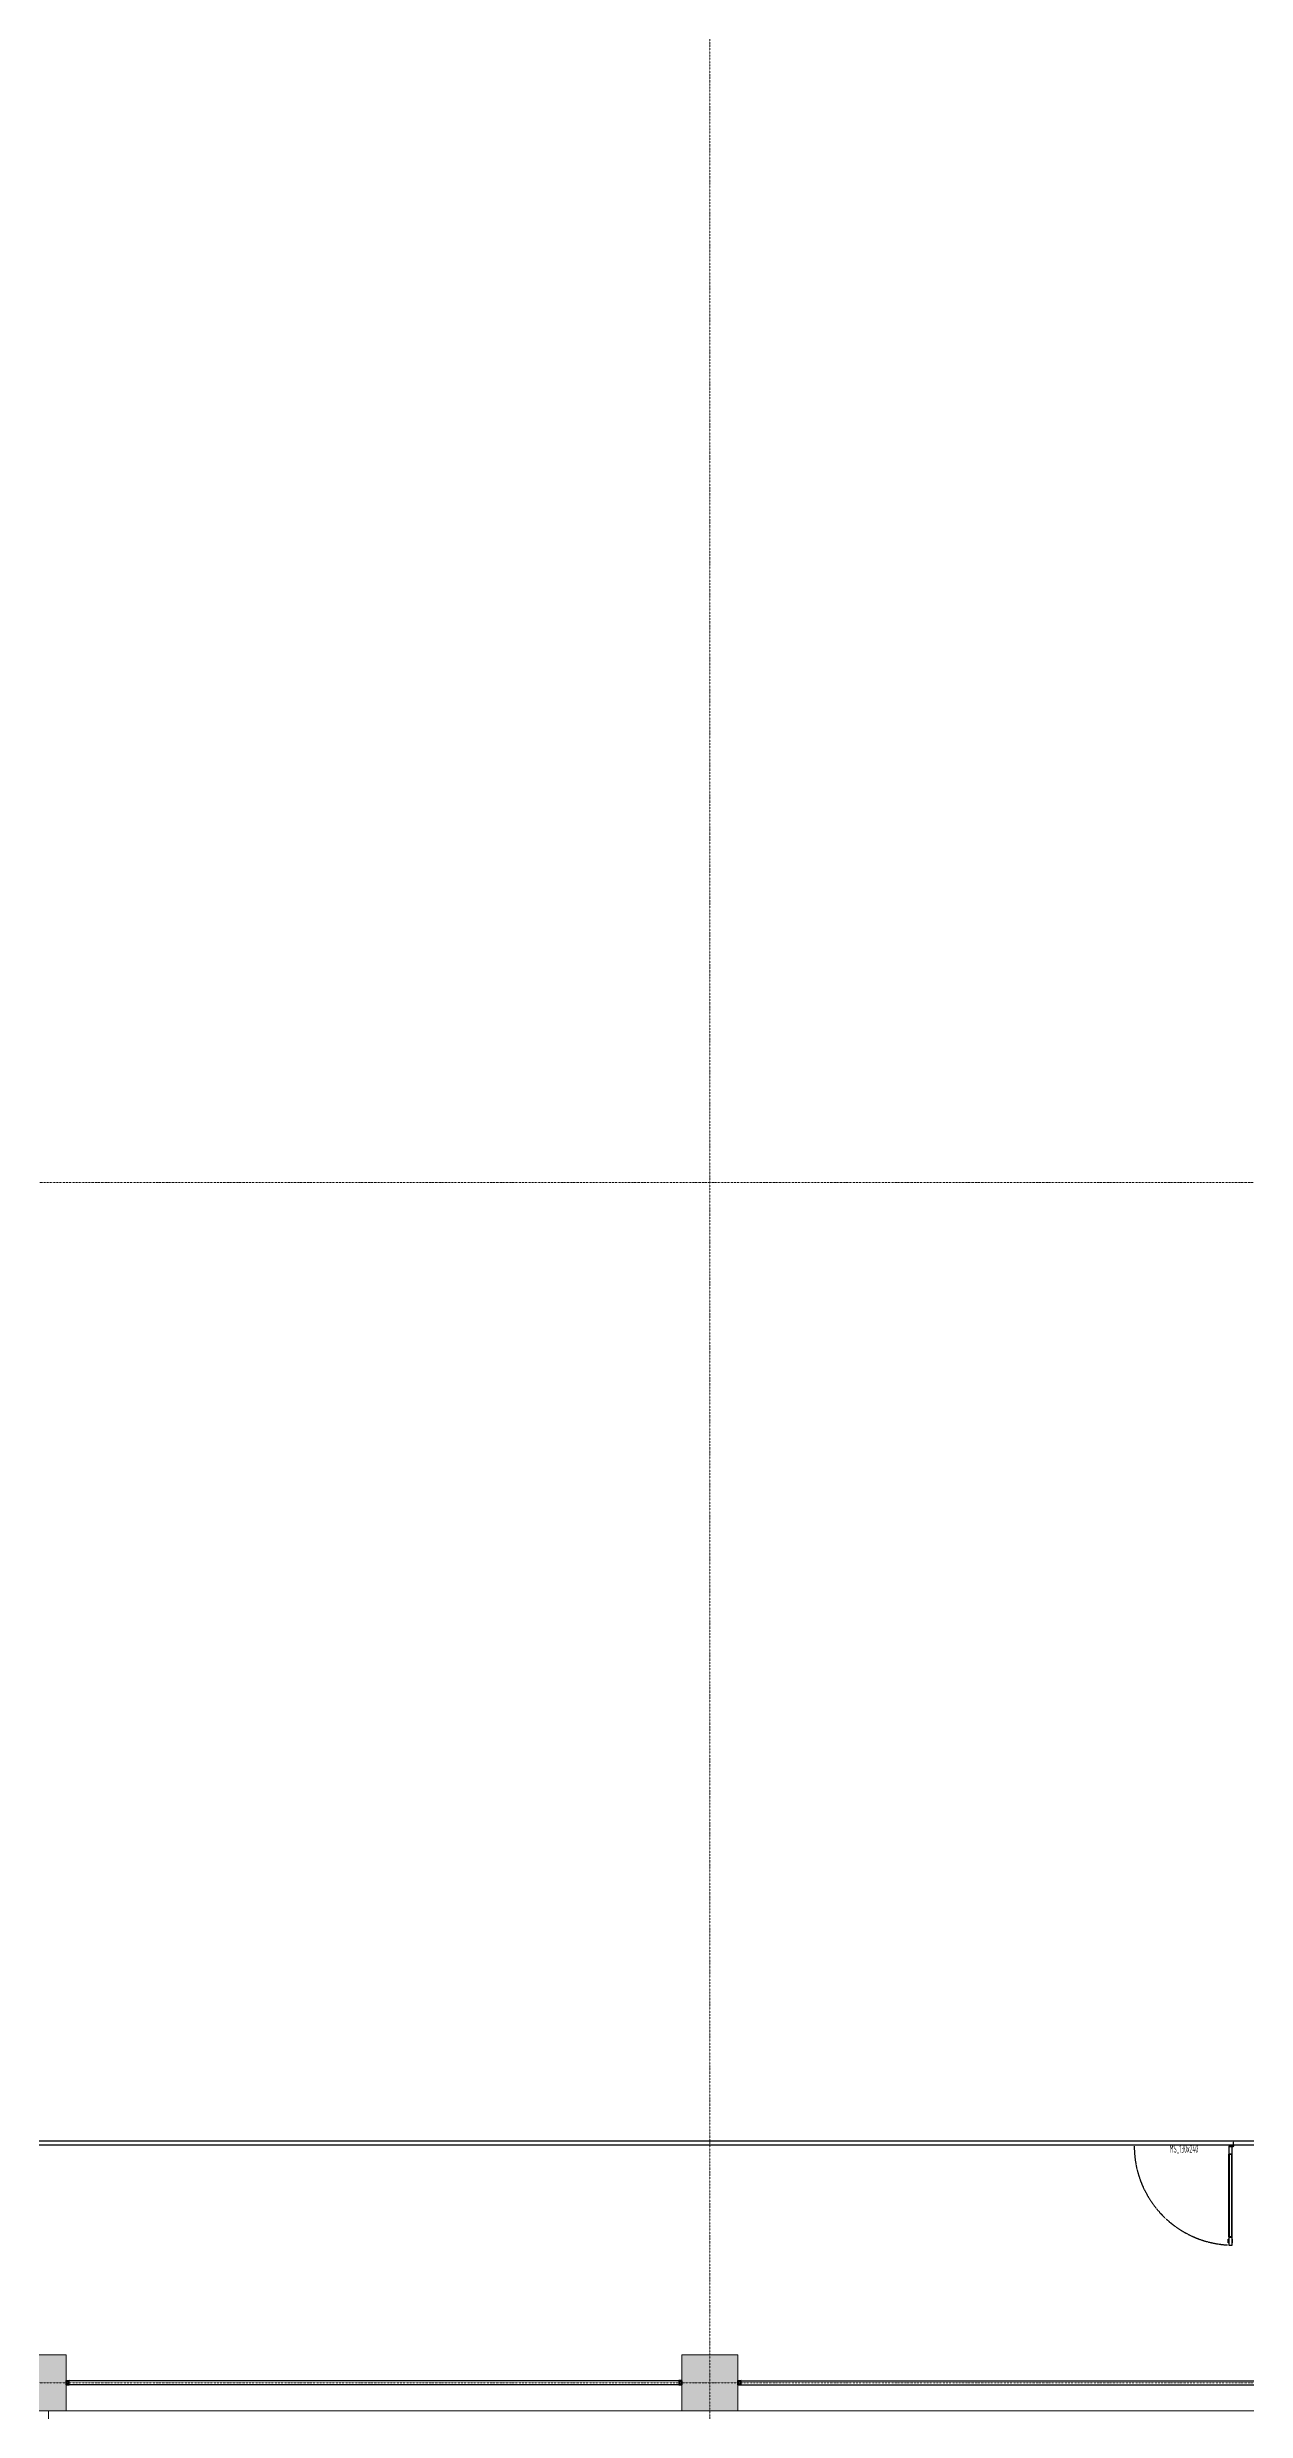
# Model space of a CAD drawing. Extents: x -32000 to 290600, y -29000 to 131250.
# Drawn here: x 184915 to 199899, y -350 to 29187 of the extents above; entities that cross this region are included whole.
import ezdxf
from ezdxf.enums import TextEntityAlignment as Align

# ---------------------------------------------------------------- set-up
doc = ezdxf.new("R2010")
doc.units = 0
doc.header["$LTSCALE"] = 10
for name, pattern in [('H12PL3$0$JJP_三點線', [0.9, 0.3, -0.15, 0, -0.15, 0, -0.15, 0, -0.15]), ('XFDP30$0$HIDDEN', [0.3, 0.2, -0.1]), ('XFM7P30ICA$0$H12PL3$0$JJP_三點線', [0.9, 0.3, -0.15, 0, -0.15, 0, -0.15, 0, -0.15])]:
    doc.linetypes.add(name, pattern=pattern)
for name, color, linetype in [('H12PL3$0$A-WALL-EX', 252, 'Continuous'), ('H12PL3$0$S-COL', 252, 'Continuous'), ('H12PL3$0$S-GRID', 252, 'Continuous'), ('XFDP30$0$A-Door (50K)', 2, 'Continuous'), ('XFDP30$0$A-Partition-Col (50K)', 1, 'Continuous'), ('XFDP30$0$A-W-P1S (50K)', 2, 'Continuous'), ('XFDP30$0$A-W-R1 (Rockwool) (50K)', 2, 'Continuous'), ('XFM7P30ICA$0$H12PL3$0$A-WALL-EX', 252, 'Continuous'), ('XFM7P30ICA$0$H12PL3$0$Hattch', 252, 'Continuous'), ('XFM7P30ICA$0$H12PL3$0$S-COL', 252, 'Continuous'), ('XFM7P30ICA$0$H12PL3$0$S-GRID', 252, 'Continuous'), ('XFM7P30ICA$0$XFDP30$0$A-Partition-Col (50K)', 1, 'Continuous'), ('XFM7P30ICA$0$XFDP30$0$A-W-P1S (50K)', 2, 'Continuous'), ('XFM7P30ICA$0$XFDP30$0$A-W-R1 (Rockwool) (50K)', 2, 'Continuous')]:
    doc.layers.add(name, color=color, linetype=linetype)
doc.styles.add('XFDP30$0$AA-TXT', font='isocp.shx', dxfattribs={"width": 0.8, "bigfont": 'china.shx'})

# ---------------------------------------------------------------- blocks, each defined once
blk = doc.blocks.new('XFDP30$0$TP1-50-Partition_Col-side')
blk.add_lwpolyline([(-2.5, -4), (-2.5, -3.9), (-2.6, -3.9), (-2.5, -3), (-2.5, -0.3), (-2.4, -0.2), (-0.7, -0.2), (-0.5, -0.2), (-0.1, -0.2), (0, -0.2), (0, -0.2), (0.5, -0.2), (0.6, -0.2), (2.4, -0.2), (2.5, -0.3), (2.5, -3), (2.6, -3.9), (2.5, -3.9), (2.5, -4), (2.7, -4), (2.7, 0), (-2.7, 0), (-2.7, -4)], close=True)
for points in [[(-1.6, -2.1), (-2.3, -2.1, 0.414213), (-2.4, -2.2), (-2.4, -3.6), (-2.5, -3.6), (-2.5, -2.2, -0.414213), (-2.3, -2), (-1.6, -2), (-1.6, -2.1)], [(1.6, -2.1), (2.3, -2.1, -0.414213), (2.4, -2.2), (2.4, -3.6), (2.5, -3.6), (2.5, -2.2, 0.414213), (2.3, -2), (1.6, -2), (1.6, -2.1)]]:
    blk.add_lwpolyline(points, format="xyb")
blk.add_lwpolyline([(2.2, -3.6), (-2.2, -3.6, -0.414214), (-2.3, -3.5), (-2.3, -2.6, -0.414214), (-2.2, -2.5), (-1.3, -2.5, 0.414214), (-1.1, -2.3), (-1.1, -2.2, 0.414214), (-1.3, -2.1), (-1.9, -2.1), (-1.9, -2.1), (-1.3, -2.1, -0.414214), (-1.2, -2.2), (-1.2, -2.3, -0.414214), (-1.3, -2.4), (-2.2, -2.4, 0.414214), (-2.4, -2.6), (-2.4, -3.5, 0.414214), (-2.2, -3.6), (2.2, -3.6, 0.414214), (2.4, -3.5), (2.4, -2.6, 0.414214), (2.2, -2.4), (1.3, -2.4, -0.414214), (1.2, -2.3), (1.2, -2.2, -0.414214), (1.3, -2.1), (1.9, -2.1), (1.9, -2.1), (1.3, -2.1, 0.414214), (1.1, -2.2), (1.1, -2.3, 0.414214), (1.3, -2.5), (2.2, -2.5, -0.414214), (2.3, -2.6), (2.3, -3.5, -0.414214)], format="xyb", close=True)
blk = doc.blocks.new('XFDP30$0$GAD2205')
blk.add_lwpolyline([(0, 1), (0, 1), (-18, 1, -0.414214), (-18, 2), (-18, 3, -0.414214), (-18, 3), (-14, 3, 0.414214), (-13, 4), (-13, 4, 0.414214), (-14, 4), (-18, 4, -0.414214), (-18, 5), (-18, 12, -0.414214), (-18, 12), (-18, 12, 0.414214), (-18, 12), (-18, 14, 0.72636), (-19, 14), (-19, 13, 0.158507), (-19, 13), (-19, 0, 0.414214), (-19, 0), (19, 0, 0.414214), (19, 0), (19, 13, 0.158507), (19, 13), (19, 14, 0.72636), (18, 14), (18, 12, 0.414214), (18, 12, -0.414214), (18, 12), (18, 5, -0.414214), (18, 4), (14, 4, 0.414214), (13, 4), (13, 4, 0.414214), (14, 3), (18, 3, -0.414214), (18, 3), (18, 2, -0.414214), (18, 1), (0, 1)], format="xyb", close=True)
blk = doc.blocks.new('XFDP30$0$Door-S130a')
for p, q in [((8.8, 120.4), (8.8, 125.3)), ((8.8, 125.3), (9.6, 125.3)), ((9.6, 120.4), (8.8, 120.4)), ((9.6, 125.3), (9.6, 120.4))]:
    blk.add_line(p, q)
blk.add_lwpolyline([(4.8, 120.4), (4.8, 125.3), (4, 125.3), (4, 120.4)], close=True)
at = {"ltscale": 5}
for points in [[(8.8, 117.8), (8.8, 127.9), (4.8, 127.9), (4.8, 117.8)], [(5, 117.5), (5, 14.8), (5, 14.8), (5, 117.5)], [(8.6, 14.8), (8.5, 14.8), (8.5, 117.5), (8.6, 117.5)], [(8.8, 4.3), (8.8, 14.4), (4.8, 14.4), (4.8, 4.3)]]:
    blk.add_lwpolyline(points, close=True, dxfattribs=at)
blk.add_lwpolyline([(4.8, 117.9), (4.8, 116.7, 0.158507), (4.9, 116.7), (4.9, 116.5, 0.72636), (5, 116.6), (5, 116.7, 0.414214), (5, 116.7, -0.414214), (4.9, 116.8), (4.9, 117.5, -0.414214), (5, 117.5), (5.4, 117.5, 0.414214), (5.4, 117.5), (5.4, 117.6, 0.414214), (5.4, 117.6), (5, 117.6, -0.414214), (4.9, 117.6), (4.9, 117.8, -0.414214), (5, 117.8), (6.8, 117.8), (6.8, 117.8), (6.8, 117.8), (8.6, 117.8, -0.414214), (8.6, 117.8), (8.6, 117.6, -0.414214), (8.6, 117.6), (8.2, 117.6, 0.414214), (8.1, 117.6), (8.1, 117.5, 0.414214), (8.2, 117.5), (8.6, 117.5, -0.414214), (8.6, 117.5), (8.6, 116.8, -0.414214), (8.6, 116.7), (8.6, 116.7, 0.414214), (8.6, 116.7), (8.6, 116.6, 0.72636), (8.6, 116.5), (8.7, 116.7, 0.158507), (8.7, 116.7), (8.7, 117.9, 0.414214), (8.7, 117.9), (4.9, 117.9, 0.414214)], format="xyb", close=True, dxfattribs=at)
at = {"ltscale": 500}
for points in [[(3.2, -0.6), (3.2, 3.9), (3, 3.9), (3, -0.6)], [(8.5, 4.8), (4, 4.8), (4, 4.6), (8.5, 4.6)]]:
    blk.add_lwpolyline(points, close=True, dxfattribs=at)
at = {"linetype": 'XFDP30$0$HIDDEN', "ltscale": 0.1}
blk.add_arc((3.4, 4.4), 123.6, 0, 86.7594, dxfattribs=at)
at = {"ltscale": 500, "extrusion": (0, 0, -1)}
blk.add_ellipse((3.4, 4.4), major_axis=(-0.495, 0.495), ratio=1, start_param=5.497787, end_param=11.780972, dxfattribs=at)
at = {"ltscale": 5, "xscale": 0.1000000000058208, "yscale": 0.1000000000058208, "zscale": 0.1000000000058208}
blk.add_blockref('XFDP30$0$GAD2205', (6.8, 14.3), dxfattribs=at)
at = {"color": 9, "style": 'XFDP30$0$AA-TXT', "width": 0.45}
blk.add_attdef('130X240', text='', height=10, dxfattribs=at).set_placement((65, 10), align=Align.MIDDLE_CENTER)
blk = doc.blocks.new('XFDP30')
at = {"layer": 'XFDP30$0$A-W-P1S (50K)'}
for p, q in [((179375, 3025, 0), (216600, 3025, 0)), ((179425, 2975, 0), (216600, 2975, 0))]:
    blk.add_line(p, q, dxfattribs=at)
at = {"layer": 'XFDP30$0$A-W-R1 (Rockwool) (50K)'}
for p, q in [((192850, 25, 0), (185150, 25, 0)), ((193550, 25, 0), (201250, 25, 0)), ((192850, -25, 0), (185150, -25, 0)), ((193550, -25, 0), (201250, -25, 0))]:
    blk.add_line(p, q, dxfattribs=at)
at = {"layer": 'XFDP30$0$A-Door (50K)'}
ref = blk.add_blockref('XFDP30$0$Door-S130a', (199775, 3000, 0), dxfattribs=dict(at, xscale=10, yscale=10, zscale=10, rotation=180))
ref.add_attrib('130X240', 'MS_130x240', dxfattribs={"layer": '0', "color": 9, "height": 100, "style": 'XFDP30$0$AA-TXT', "width": 0.45}).set_placement((199125, 2925, 0), align=Align.MIDDLE_CENTER)
at = {"layer": 'XFDP30$0$A-Partition-Col (50K)', "yscale": 10, "zscale": 10}
for p, xscale, rotation in [((185150, 0, 0), -10, 90), ((192850, 0), 10, 270), ((193550, 0), -10, 90)]:
    blk.add_blockref('XFDP30$0$TP1-50-Partition_Col-side', p, dxfattribs=dict(at, xscale=xscale, rotation=rotation))
blk = doc.blocks.new('H12PL3')
at = {"layer": 'H12PL3$0$A-WALL-EX', "lineweight": 0}
for p, q in [((185050, -350), (184930, -350)), ((184930, -350), (184930, -465)), ((185050, -350), (184930, -350))]:
    blk.add_line(p, q, dxfattribs=at)
at = {"layer": 'H12PL3$0$A-WALL-EX', "lineweight": 0, "flags": 128}
for points in [[(184930, -350), (184930, -3640)], [(185050, -350), (184930, -350)], [(243100, -350), (185050, -350)]]:
    blk.add_lwpolyline(points, dxfattribs=at)
at = {"layer": 'H12PL3$0$S-COL', "lineweight": 0, "flags": 128}
for points in [[(185150, -350), (185150, 350), (184450, 350), (184450, -350), (184930, -350)], [(193550, -350), (193550, 350), (192850, 350), (192850, -350)]]:
    blk.add_lwpolyline(points, dxfattribs=at)
at = {"layer": 'H12PL3$0$S-GRID', "linetype": 'H12PL3$0$JJP_三點線', "lineweight": 0}
for p, q in [((193200, 128250), (193200, -28000)), ((-29000, 15000), (289600, 15000)), ((-29000, 0), (289600, 0))]:
    blk.add_line(p, q, dxfattribs=at)
blk.add_blockref('XFDP30', (0, 0))
blk = doc.blocks.new('XFM7P30ICA$0$XFDP30$0$TP1-50-Partition_Col-side')
blk.add_lwpolyline([(-2.5, -4), (-2.5, -3.9), (-2.6, -3.9), (-2.5, -3), (-2.5, -0.3), (-2.4, -0.2), (-0.7, -0.2), (-0.5, -0.2), (-0.1, -0.2), (0, -0.2), (0, -0.2), (0.5, -0.2), (0.6, -0.2), (2.4, -0.2), (2.5, -0.3), (2.5, -3), (2.6, -3.9), (2.5, -3.9), (2.5, -4), (2.7, -4), (2.7, 0), (-2.7, 0), (-2.7, -4)], close=True)
for points in [[(-1.6, -2.1), (-2.3, -2.1, 0.414213), (-2.4, -2.2), (-2.4, -3.6), (-2.5, -3.6), (-2.5, -2.2, -0.414213), (-2.3, -2), (-1.6, -2), (-1.6, -2.1)], [(1.6, -2.1), (2.3, -2.1, -0.414213), (2.4, -2.2), (2.4, -3.6), (2.5, -3.6), (2.5, -2.2, 0.414213), (2.3, -2), (1.6, -2), (1.6, -2.1)]]:
    blk.add_lwpolyline(points, format="xyb")
blk.add_lwpolyline([(2.2, -3.6), (-2.2, -3.6, -0.414214), (-2.3, -3.5), (-2.3, -2.6, -0.414214), (-2.2, -2.5), (-1.3, -2.5, 0.414214), (-1.1, -2.3), (-1.1, -2.2, 0.414214), (-1.3, -2.1), (-1.9, -2.1), (-1.9, -2.1), (-1.3, -2.1, -0.414214), (-1.2, -2.2), (-1.2, -2.3, -0.414214), (-1.3, -2.4), (-2.2, -2.4, 0.414214), (-2.4, -2.6), (-2.4, -3.5, 0.414214), (-2.2, -3.6), (2.2, -3.6, 0.414214), (2.4, -3.5), (2.4, -2.6, 0.414214), (2.2, -2.4), (1.3, -2.4, -0.414214), (1.2, -2.3), (1.2, -2.2, -0.414214), (1.3, -2.1), (1.9, -2.1), (1.9, -2.1), (1.3, -2.1, 0.414214), (1.1, -2.2), (1.1, -2.3, 0.414214), (1.3, -2.5), (2.2, -2.5, -0.414214), (2.3, -2.6), (2.3, -3.5, -0.414214)], format="xyb", close=True)
blk = doc.blocks.new('XFM7P30ICA$0$XFDP30')
at = {"layer": 'XFM7P30ICA$0$XFDP30$0$A-W-P1S (50K)'}
for p, q in [((174575, 3025, 0), (216600, 3025, 0)), ((174625, 2975, 0), (216600, 2975, 0))]:
    blk.add_line(p, q, dxfattribs=at)
at = {"layer": 'XFM7P30ICA$0$XFDP30$0$A-W-R1 (Rockwool) (50K)'}
for p, q in [((192850, 25, 0), (185150, 25, 0)), ((193550, 25, 0), (201250, 25, 0)), ((192850, -25, 0), (185150, -25, 0)), ((193550, -25, 0), (201250, -25, 0))]:
    blk.add_line(p, q, dxfattribs=at)
at = {"layer": 'XFM7P30ICA$0$XFDP30$0$A-Partition-Col (50K)', "yscale": 10, "zscale": 10}
for p, xscale, rotation in [((185150, 0), -10, 90), ((192850, 0, 0), 10, 270), ((193550, 0, 0), -10, 90)]:
    blk.add_blockref('XFM7P30ICA$0$XFDP30$0$TP1-50-Partition_Col-side', p, dxfattribs=dict(at, xscale=xscale, rotation=rotation))
blk = doc.blocks.new('XFM7P30ICA$0$H12PL3')
at = {"layer": 'XFM7P30ICA$0$H12PL3$0$Hattch', "linetype": 'Continuous', "lineweight": 0}
for points in [[(184450, -350), (184930, -350), (185050, -350), (185150, -350), (185150, 350), (184450, 350)], [(192850, 350), (192850, -350), (193550, -350), (193550, 350)]]:
    blk.add_hatch(color=256, dxfattribs=at).paths.add_polyline_path(points)
at = {"layer": 'XFM7P30ICA$0$H12PL3$0$A-WALL-EX', "lineweight": 0}
for p, q in [((185050, -350), (184930, -350)), ((184930, -350), (184930, -465)), ((185050, -350), (184930, -350))]:
    blk.add_line(p, q, dxfattribs=at)
at = {"layer": 'XFM7P30ICA$0$H12PL3$0$A-WALL-EX', "lineweight": 0, "flags": 128}
for points in [[(184930, -350), (184930, -3640)], [(185050, -350), (184930, -350)], [(243100, -350), (185050, -350)]]:
    blk.add_lwpolyline(points, dxfattribs=at)
at = {"layer": 'XFM7P30ICA$0$H12PL3$0$S-COL', "lineweight": 0, "flags": 128}
for points in [[(185150, -350), (185150, 350), (184450, 350), (184450, -350), (184930, -350)], [(193550, -350), (193550, 350), (192850, 350), (192850, -350)]]:
    blk.add_lwpolyline(points, dxfattribs=at)
at = {"layer": 'XFM7P30ICA$0$H12PL3$0$S-GRID', "linetype": 'XFM7P30ICA$0$H12PL3$0$JJP_三點線', "lineweight": 0}
for p, q in [((193200, 128250), (193200, -28000)), ((-29000, 15000), (289600, 15000)), ((-29000, 0), (289600, 0))]:
    blk.add_line(p, q, dxfattribs=at)
blk.add_blockref('XFM7P30ICA$0$XFDP30', (0, 0))
blk = doc.blocks.new('XFM7P30ICA')
for name in ['XFM7P30ICA$0$H12PL3', 'XFM7P30ICA$0$XFDP30']:
    blk.add_blockref(name, (0, 0))

msp = doc.modelspace()

# ---------------------------------------------------------------- block references
for name in ['H12PL3', 'XFM7P30ICA']:
    msp.add_blockref(name, (0, 0))

doc.saveas('drawing.dxf')
